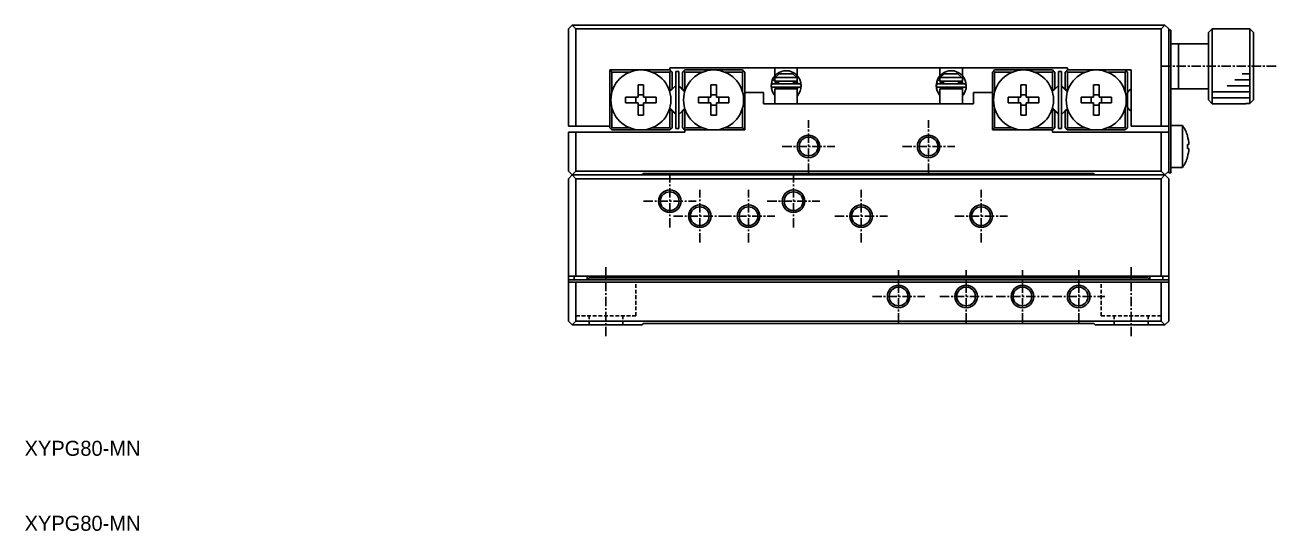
# Model space of a CAD drawing. Extents: x 10 to 337, y 10 to 237.
# Drawn here: x 10.1 to 176.8, y 10 to 77.4 of the extents above; entities that cross this region are included whole.
import ezdxf

# ---------------------------------------------------------------- set-up
doc = ezdxf.new("R2010")
doc.units = 0
doc.linetypes.add('CENTER', pattern=[2, 1.25, -0.25, 0.25, -0.25])
doc.linetypes.add('DASHED', pattern=[0.75, 0.5, -0.25])
doc.layers.get('0').update_dxf_attribs({"linetype": 'CONTINUOUS'})
doc.layers.add('CENTER', color=1, linetype='CENTER')
doc.styles.get("Standard").update_dxf_attribs({"font": 'FGP教科書体NT-M'})

msp = doc.modelspace()

# ---------------------------------------------------------------- linework, layer by layer
at = {"color": 7, "linetype": 'CONTINUOUS'}
for p, q in [((82.99, 77.45), (82.49, 76.95)), ((82.49, 63.95), (82.49, 76.95)), ((83.49, 76.95), (82.99, 77.45)), ((82.99, 77.45), (161.99, 77.45)), ((83.49, 76.95), (83.49, 63.95)), ((161.49, 76.95), (83.49, 76.95)), ((161.99, 77.45), (161.49, 76.95)), ((161.49, 63.95), (161.49, 76.95)), ((162.49, 76.95), (161.99, 77.45)), ((162.49, 76.95), (162.49, 63.95)), ((162.49, 76.75), (162.79, 76.75)), ((162.79, 76.75), (162.79, 74.75)), ((168.29, 76.95), (167.79, 76.45)), ((168.29, 76.95), (168.29, 66.95)), ((172.79, 76.95), (168.29, 76.95)), ((172.79, 76.95), (172.79, 76.93)), ((172.79, 76.93), (173.29, 76.93)), ((173.29, 66.97), (173.29, 76.93)), ((173.29, 76.93), (173.79, 76.43)), ((167.79, 67.45), (167.79, 76.45)), ((173.79, 76.43), (173.79, 67.47)), ((163.79, 74.95), (162.79, 74.95)), ((162.79, 62.5), (162.79, 74.75)), ((163.79, 74.95), (163.79, 68.95)), ((163.79, 68.95), (163.79, 74.95)), ((167.79, 74.95), (163.79, 74.95)), ((95.99, 71.75), (148.99, 71.75)), ((95.99, 71.45), (95.99, 71.75)), ((109.99, 71.75), (109.99, 70.66)), ((112.99, 70.7), (112.99, 71.75)), ((131.99, 71.75), (131.99, 70.66)), ((134.99, 70.7), (134.99, 71.75)), ((148.99, 71.75), (148.99, 71.45)), ((87.99, 71.45), (95.99, 71.45)), ((87.99, 63.95), (87.99, 71.45)), ((88.14, 71.3), (87.99, 71.15)), ((88.14, 71.3), (88.29, 71.45)), ((88.29, 71.15), (88.14, 71.3)), ((90.62, 71.15), (88.29, 71.15)), ((88.29, 71.15), (88.29, 68.53)), ((95.99, 71.15), (93.66, 71.15)), ((95.99, 71.45), (96.14, 71.3)), ((96.14, 71.3), (95.99, 71.15)), ((95.99, 68.66), (95.99, 71.15)), ((96.29, 71.15), (96.14, 71.3)), ((96.29, 71.15), (96.29, 68.96)), ((96.79, 63.65), (96.79, 71.25)), ((97.19, 71.25), (96.79, 71.25)), ((97.19, 63.65), (97.19, 71.25)), ((97.84, 71.3), (97.69, 71.15)), ((97.69, 68.96), (97.69, 71.15)), ((97.84, 71.3), (97.99, 71.45)), ((97.99, 71.15), (97.84, 71.3)), ((97.99, 71.45), (101.84, 71.45)), ((97.99, 71.15), (97.99, 68.66)), ((100.32, 71.15), (97.99, 71.15)), ((101.84, 71.45), (105.69, 71.45)), ((105.69, 71.15), (103.36, 71.15)), ((105.69, 71.45), (105.84, 71.3)), ((105.84, 71.3), (105.69, 71.15)), ((105.69, 68.53), (105.69, 71.15)), ((105.99, 71.15), (105.84, 71.3)), ((105.99, 71.15), (105.99, 68.45)), ((109.64, 70.09), (109.5, 69.39)), ((109.63, 70.04), (109.62, 70)), ((109.64, 70.07), (109.63, 70.04)), ((109.66, 70.13), (109.64, 70.09)), ((109.65, 70.11), (109.64, 70.07)), ((109.66, 70.14), (109.65, 70.11)), ((109.68, 70.18), (109.66, 70.15)), ((109.66, 70.15), (109.91, 70.07)), ((109.66, 70.15), (109.66, 70.14)), ((109.66, 70.14), (109.66, 70.13)), ((109.66, 70.14), (109.66, 70.14)), ((109.66, 70.14), (109.66, 70.14)), ((109.67, 70.14), (109.66, 70.14)), ((109.68, 70.14), (109.67, 70.14)), ((109.67, 70.14), (109.67, 70.14)), ((109.69, 70.14), (109.68, 70.14)), ((109.7, 70.13), (109.69, 70.14)), ((109.71, 70.13), (109.7, 70.13)), ((109.72, 70.13), (109.71, 70.13)), ((109.73, 70.12), (109.72, 70.13)), ((109.75, 70.12), (109.73, 70.12)), ((109.76, 70.11), (109.75, 70.12)), ((109.78, 70.11), (109.76, 70.11)), ((109.79, 70.1), (109.78, 70.11)), ((109.81, 70.1), (109.79, 70.1)), ((109.82, 70.09), (109.81, 70.1)), ((109.84, 70.08), (109.82, 70.09)), ((109.86, 70.08), (109.84, 70.08)), ((109.88, 70.07), (109.86, 70.08)), ((109.89, 70.06), (109.88, 70.07)), ((109.91, 70.06), (109.89, 70.06)), ((109.91, 70.07), (109.99, 70.03)), ((109.93, 70.05), (109.91, 70.06)), ((109.94, 70.04), (109.93, 70.05)), ((109.96, 70.03), (109.94, 70.04)), ((109.97, 70.03), (109.96, 70.03)), ((109.99, 70.02), (109.97, 70.03)), ((110.04, 70.45), (109.99, 70.45)), ((109.99, 70.45), (109.99, 69.95)), ((110.04, 70.45), (110.57, 70.95)), ((112.93, 70.45), (110.04, 70.45)), ((110.57, 70.95), (112.4, 70.95)), ((112.4, 70.95), (112.93, 70.45)), ((112.99, 70.45), (112.93, 70.45)), ((112.99, 69.95), (112.99, 70.45)), ((113.35, 70.14), (113.33, 70.17)), ((113.34, 70.14), (113.34, 70.15)), ((113.37, 70.08), (113.35, 70.14)), ((131.64, 70.09), (131.5, 69.39)), ((131.63, 70.04), (131.62, 70)), ((131.64, 70.07), (131.63, 70.04)), ((131.66, 70.13), (131.64, 70.09)), ((131.65, 70.11), (131.64, 70.07)), ((131.66, 70.14), (131.65, 70.11)), ((131.68, 70.18), (131.66, 70.14)), ((131.66, 70.15), (131.91, 70.07)), ((131.66, 70.14), (131.66, 70.13)), ((131.66, 70.14), (131.66, 70.14)), ((131.66, 70.14), (131.66, 70.14)), ((131.67, 70.14), (131.66, 70.14)), ((131.68, 70.14), (131.67, 70.14)), ((131.67, 70.14), (131.67, 70.14)), ((131.69, 70.14), (131.68, 70.14)), ((131.7, 70.13), (131.69, 70.14)), ((131.71, 70.13), (131.7, 70.13)), ((131.72, 70.13), (131.71, 70.13)), ((131.73, 70.12), (131.72, 70.13)), ((131.75, 70.12), (131.73, 70.12)), ((131.76, 70.11), (131.75, 70.12)), ((131.78, 70.11), (131.76, 70.11)), ((131.79, 70.1), (131.78, 70.11)), ((131.81, 70.1), (131.79, 70.1)), ((131.82, 70.09), (131.81, 70.1)), ((131.84, 70.08), (131.82, 70.09)), ((131.86, 70.08), (131.84, 70.08)), ((131.88, 70.07), (131.86, 70.08)), ((131.89, 70.06), (131.88, 70.07)), ((131.91, 70.06), (131.89, 70.06)), ((131.91, 70.07), (131.99, 70.03)), ((131.93, 70.05), (131.91, 70.06)), ((131.94, 70.04), (131.93, 70.05)), ((131.96, 70.03), (131.94, 70.04)), ((131.97, 70.03), (131.96, 70.03)), ((131.99, 70.02), (131.97, 70.03)), ((132.04, 70.45), (131.99, 70.45)), ((131.99, 70.45), (131.99, 69.95)), ((132.04, 70.45), (132.57, 70.95)), ((134.93, 70.45), (132.04, 70.45)), ((132.57, 70.95), (134.4, 70.95)), ((134.4, 70.95), (134.93, 70.45)), ((134.99, 70.45), (134.93, 70.45)), ((134.99, 69.95), (134.99, 70.45)), ((135.35, 70.14), (135.33, 70.17)), ((135.34, 70.14), (135.34, 70.15)), ((135.37, 70.08), (135.35, 70.14)), ((139.14, 71.3), (138.99, 71.15)), ((138.99, 68.45), (138.99, 71.15)), ((139.14, 71.3), (139.29, 71.45)), ((139.29, 71.15), (139.14, 71.3)), ((139.29, 71.45), (143.14, 71.45)), ((139.29, 71.15), (139.29, 68.53)), ((141.62, 71.15), (139.29, 71.15)), ((143.14, 71.45), (146.99, 71.45)), ((146.99, 71.15), (144.66, 71.15)), ((146.99, 71.45), (147.14, 71.3)), ((147.14, 71.3), (146.99, 71.15)), ((146.99, 68.66), (146.99, 71.15)), ((147.29, 71.15), (147.14, 71.3)), ((147.29, 71.15), (147.29, 68.96)), ((148.19, 71.25), (147.79, 71.25)), ((147.79, 63.65), (147.79, 71.25)), ((148.19, 63.65), (148.19, 71.25)), ((148.84, 71.3), (148.69, 71.15)), ((148.69, 68.96), (148.69, 71.15)), ((148.84, 71.3), (148.99, 71.45)), ((148.99, 71.15), (148.84, 71.3)), ((148.99, 71.45), (157.49, 71.45)), ((148.99, 71.15), (148.99, 68.66)), ((151.32, 71.15), (148.99, 71.15)), ((156.69, 71.15), (154.36, 71.15)), ((156.69, 71.45), (156.84, 71.3)), ((156.84, 71.3), (156.69, 71.15)), ((156.69, 68.53), (156.69, 71.15)), ((156.99, 71.15), (156.84, 71.3)), ((156.99, 71.15), (156.99, 63.75)), ((157.49, 71.45), (157.49, 63.95)), ((92.5, 69.49), (91.78, 69.49)), ((91.78, 69.49), (91.78, 67.81)), ((92.5, 67.81), (92.5, 69.49)), ((95.96, 68.63), (95.99, 68.66)), ((96.79, 69.37), (95.98, 68.56)), ((95.99, 68.66), (96.29, 68.96)), ((97.99, 68.56), (97.19, 69.37)), ((97.19, 69.3), (97.98, 68.51)), ((97.69, 68.96), (97.99, 68.66)), ((97.99, 68.66), (98.01, 68.63)), ((102.2, 69.49), (101.48, 69.49)), ((101.48, 69.49), (101.48, 67.81)), ((102.2, 67.81), (102.2, 69.49)), ((105.99, 68.45), (105.99, 63.45)), ((108.49, 68.45), (105.99, 68.45)), ((108.49, 66.95), (108.49, 68.45)), ((109.61, 69.93), (109.6, 69.9)), ((109.6, 69.9), (109.6, 69.86)), ((109.6, 69.86), (109.6, 69.82)), ((109.6, 69.82), (109.61, 69.79)), ((109.62, 70), (109.61, 69.97)), ((109.61, 69.97), (109.61, 69.93)), ((109.61, 69.79), (109.61, 69.75)), ((109.61, 69.75), (109.62, 69.72)), ((109.62, 69.72), (109.63, 69.68)), ((109.63, 69.68), (109.63, 69.65)), ((109.63, 69.65), (109.65, 69.61)), ((109.65, 69.61), (109.66, 69.58)), ((109.66, 69.58), (109.66, 69.58)), ((113.28, 69.59), (109.73, 69.59)), ((109.73, 69.14), (113.28, 69.14)), ((109.99, 69.95), (112.99, 69.95)), ((112.99, 68.95), (109.99, 68.95)), ((109.99, 68.95), (109.99, 66.95)), ((110.05, 69.88), (110.06, 69.89)), ((110.05, 69.86), (110.05, 69.88)), ((110.05, 69.85), (110.05, 69.86)), ((110.05, 69.83), (110.05, 69.85)), ((110.06, 69.82), (110.05, 69.83)), ((110.06, 69.93), (110.07, 69.94)), ((110.06, 69.92), (110.06, 69.93)), ((110.06, 69.9), (110.06, 69.92)), ((110.06, 69.89), (110.06, 69.9)), ((110.06, 69.81), (110.06, 69.82)), ((110.06, 69.79), (110.06, 69.81)), ((110.06, 69.78), (110.06, 69.79)), ((110.07, 69.77), (110.06, 69.78)), ((110.07, 69.94), (110.07, 69.95)), ((110.07, 69.76), (110.07, 69.77)), ((110.08, 69.74), (110.07, 69.76)), ((110.08, 69.75), (110.49, 69.75)), ((110.08, 69.73), (110.08, 69.74)), ((110.09, 69.72), (110.08, 69.73)), ((110.1, 69.71), (110.09, 69.72)), ((110.11, 69.7), (110.1, 69.71)), ((110.11, 69.69), (110.11, 69.7)), ((110.12, 69.68), (110.11, 69.69)), ((110.13, 69.67), (110.12, 69.68)), ((110.14, 69.66), (110.13, 69.67)), ((110.15, 69.65), (110.14, 69.66)), ((110.16, 69.64), (110.15, 69.65)), ((110.18, 69.63), (110.16, 69.64)), ((110.19, 69.62), (110.18, 69.63)), ((110.2, 69.62), (110.19, 69.62)), ((110.21, 69.61), (110.2, 69.62)), ((110.22, 69.61), (110.21, 69.61)), ((110.24, 69.6), (110.22, 69.61)), ((110.25, 69.6), (110.24, 69.6)), ((110.26, 69.59), (110.25, 69.6)), ((110.28, 69.59), (110.26, 69.59)), ((110.29, 69.59), (110.28, 69.59)), ((110.3, 69.59), (110.29, 69.59)), ((110.32, 69.59), (110.3, 69.59)), ((110.33, 69.59), (110.32, 69.59)), ((110.49, 69.95), (110.49, 69.59)), ((110.49, 69.75), (110.49, 69.59)), ((110.49, 69.14), (110.49, 68.95)), ((110.49, 69.14), (110.49, 68.95)), ((112.49, 69.59), (112.49, 69.95)), ((112.49, 69.75), (112.93, 69.75)), ((112.49, 69.59), (112.49, 69.75)), ((112.49, 68.95), (112.49, 69.14)), ((112.49, 68.95), (112.49, 69.14)), ((112.7, 69.59), (112.68, 69.59)), ((112.68, 69.59), (112.68, 69.59)), ((112.71, 69.59), (112.7, 69.59)), ((112.72, 69.59), (112.71, 69.59)), ((112.74, 69.59), (112.72, 69.59)), ((112.75, 69.6), (112.74, 69.59)), ((112.76, 69.6), (112.75, 69.6)), ((112.78, 69.6), (112.76, 69.6)), ((112.79, 69.61), (112.78, 69.6)), ((112.8, 69.61), (112.79, 69.61)), ((112.81, 69.62), (112.8, 69.61)), ((112.82, 69.63), (112.81, 69.62)), ((112.84, 69.64), (112.82, 69.63)), ((112.85, 69.64), (112.84, 69.64)), ((112.86, 69.65), (112.85, 69.64)), ((112.87, 69.66), (112.86, 69.65)), ((112.88, 69.67), (112.87, 69.66)), ((112.89, 69.68), (112.88, 69.67)), ((112.9, 69.7), (112.89, 69.69)), ((112.89, 69.69), (112.89, 69.68)), ((112.91, 69.71), (112.9, 69.7)), ((112.92, 69.73), (112.91, 69.71)), ((112.93, 69.75), (112.92, 69.74)), ((112.92, 69.74), (112.92, 69.73)), ((112.94, 69.77), (112.93, 69.76)), ((112.93, 69.76), (112.93, 69.75)), ((112.94, 69.95), (113.04, 69.59)), ((112.94, 69.95), (112.94, 69.95)), ((112.94, 69.95), (112.94, 69.94)), ((112.94, 69.94), (112.94, 69.92)), ((112.94, 69.92), (112.95, 69.91)), ((112.95, 69.8), (112.94, 69.79)), ((112.94, 69.79), (112.94, 69.77)), ((112.95, 69.91), (112.95, 69.9)), ((112.95, 69.9), (112.95, 69.88)), ((112.95, 69.88), (112.95, 69.87)), ((112.95, 69.87), (112.95, 69.86)), ((112.95, 69.86), (112.95, 69.84)), ((112.95, 69.84), (112.95, 69.83)), ((112.95, 69.83), (112.95, 69.81)), ((112.95, 69.81), (112.95, 69.8)), ((113.04, 69.14), (112.99, 68.91)), ((112.99, 66.95), (112.99, 68.95)), ((131.61, 69.93), (131.6, 69.9)), ((131.6, 69.9), (131.6, 69.86)), ((131.6, 69.86), (131.6, 69.82)), ((131.6, 69.82), (131.61, 69.79)), ((131.62, 70), (131.61, 69.97)), ((131.61, 69.97), (131.61, 69.93)), ((131.61, 69.79), (131.61, 69.75)), ((131.61, 69.75), (131.62, 69.72)), ((131.62, 69.72), (131.63, 69.68)), ((131.63, 69.68), (131.63, 69.65)), ((131.63, 69.65), (131.65, 69.61)), ((131.65, 69.61), (131.66, 69.58)), ((131.66, 69.58), (131.66, 69.58)), ((135.28, 69.59), (131.73, 69.59)), ((131.73, 69.14), (135.28, 69.14)), ((131.99, 69.95), (134.99, 69.95)), ((134.99, 68.95), (131.99, 68.95)), ((131.99, 68.95), (131.99, 66.95)), ((132.05, 69.88), (132.06, 69.89)), ((132.05, 69.86), (132.05, 69.88)), ((132.05, 69.85), (132.05, 69.86)), ((132.05, 69.83), (132.05, 69.85)), ((132.06, 69.82), (132.05, 69.83)), ((132.06, 69.93), (132.07, 69.94)), ((132.06, 69.92), (132.06, 69.93)), ((132.06, 69.9), (132.06, 69.92)), ((132.06, 69.89), (132.06, 69.9)), ((132.06, 69.81), (132.06, 69.82)), ((132.06, 69.79), (132.06, 69.81)), ((132.06, 69.78), (132.06, 69.79)), ((132.07, 69.77), (132.06, 69.78)), ((132.07, 69.94), (132.07, 69.95)), ((132.07, 69.76), (132.07, 69.77)), ((132.08, 69.74), (132.07, 69.76)), ((132.08, 69.75), (132.49, 69.75)), ((132.08, 69.73), (132.08, 69.74)), ((132.09, 69.72), (132.08, 69.73)), ((132.1, 69.71), (132.09, 69.72)), ((132.11, 69.7), (132.1, 69.71)), ((132.11, 69.69), (132.11, 69.7)), ((132.12, 69.68), (132.11, 69.69)), ((132.13, 69.67), (132.12, 69.68)), ((132.14, 69.66), (132.13, 69.67)), ((132.15, 69.65), (132.14, 69.66)), ((132.16, 69.64), (132.15, 69.65)), ((132.18, 69.63), (132.16, 69.64)), ((132.19, 69.62), (132.18, 69.63)), ((132.2, 69.62), (132.19, 69.62)), ((132.21, 69.61), (132.2, 69.62)), ((132.22, 69.61), (132.21, 69.61)), ((132.24, 69.6), (132.22, 69.61)), ((132.25, 69.6), (132.24, 69.6)), ((132.26, 69.59), (132.25, 69.6)), ((132.28, 69.59), (132.26, 69.59)), ((132.29, 69.59), (132.28, 69.59)), ((132.3, 69.59), (132.29, 69.59)), ((132.32, 69.59), (132.3, 69.59)), ((132.33, 69.59), (132.32, 69.59)), ((132.49, 69.95), (132.49, 69.59)), ((132.49, 69.75), (132.49, 69.59)), ((132.49, 69.14), (132.49, 68.95)), ((132.49, 69.14), (132.49, 68.95)), ((134.49, 69.59), (134.49, 69.95)), ((134.49, 69.75), (134.93, 69.75)), ((134.49, 69.59), (134.49, 69.75)), ((134.49, 68.95), (134.49, 69.14)), ((134.49, 68.95), (134.49, 69.14)), ((134.7, 69.59), (134.68, 69.59)), ((134.68, 69.59), (134.68, 69.59)), ((134.71, 69.59), (134.7, 69.59)), ((134.72, 69.59), (134.71, 69.59)), ((134.74, 69.59), (134.72, 69.59)), ((134.75, 69.6), (134.74, 69.59)), ((134.76, 69.6), (134.75, 69.6)), ((134.78, 69.6), (134.76, 69.6)), ((134.79, 69.61), (134.78, 69.6)), ((134.8, 69.61), (134.79, 69.61)), ((134.81, 69.62), (134.8, 69.61)), ((134.82, 69.63), (134.81, 69.62)), ((134.84, 69.64), (134.82, 69.63)), ((134.85, 69.64), (134.84, 69.64)), ((134.86, 69.65), (134.85, 69.64)), ((134.87, 69.66), (134.86, 69.65)), ((134.88, 69.67), (134.87, 69.66)), ((134.89, 69.68), (134.88, 69.67)), ((134.9, 69.7), (134.89, 69.69)), ((134.89, 69.69), (134.89, 69.68)), ((134.91, 69.71), (134.9, 69.7)), ((134.92, 69.73), (134.91, 69.71)), ((134.93, 69.75), (134.92, 69.74)), ((134.92, 69.74), (134.92, 69.73)), ((134.94, 69.77), (134.93, 69.76)), ((134.93, 69.76), (134.93, 69.75)), ((134.94, 69.95), (135.04, 69.59)), ((134.94, 69.95), (134.94, 69.95)), ((134.94, 69.95), (134.94, 69.94)), ((134.94, 69.94), (134.94, 69.92)), ((134.94, 69.92), (134.95, 69.91)), ((134.95, 69.8), (134.94, 69.79)), ((134.94, 69.79), (134.94, 69.77)), ((134.95, 69.91), (134.95, 69.9)), ((134.95, 69.9), (134.95, 69.88)), ((134.95, 69.88), (134.95, 69.87)), ((134.95, 69.87), (134.95, 69.86)), ((134.95, 69.86), (134.95, 69.84)), ((134.95, 69.84), (134.95, 69.83)), ((134.95, 69.83), (134.95, 69.81)), ((134.95, 69.81), (134.95, 69.8)), ((135.04, 69.14), (134.99, 68.91)), ((134.99, 66.95), (134.99, 68.95)), ((136.49, 68.45), (136.49, 66.95)), ((138.99, 68.45), (136.49, 68.45)), ((138.99, 63.45), (138.99, 68.45)), ((142.78, 69.49), (143.5, 69.49)), ((142.78, 67.81), (142.78, 69.49)), ((143.5, 69.49), (143.5, 67.81)), ((146.96, 68.63), (146.99, 68.66)), ((147.79, 69.37), (146.98, 68.56)), ((146.99, 68.66), (147.29, 68.96)), ((148.99, 68.56), (148.19, 69.37)), ((148.19, 69.3), (148.98, 68.51)), ((148.69, 68.96), (148.99, 68.66)), ((148.99, 68.66), (149.01, 68.63)), ((152.48, 69.49), (153.2, 69.49)), ((152.48, 67.81), (152.48, 69.49)), ((153.2, 69.49), (153.2, 67.81)), ((157.24, 68.7), (156.99, 68.45)), ((157.49, 68.95), (157.24, 68.7)), ((162.79, 68.95), (163.79, 68.95)), ((163.79, 68.95), (167.79, 68.95)), ((91.78, 67.81), (90.1, 67.81)), ((90.1, 67.81), (90.1, 67.09)), ((90.1, 67.09), (91.78, 67.09)), ((90.1, 67.09), (91.45, 67.09)), ((91.45, 67.81), (91.45, 67.09)), ((91.45, 67.09), (91.78, 67.09)), ((92.5, 68.14), (91.78, 68.14)), ((91.78, 67.09), (91.78, 65.41)), ((91.78, 66.76), (92.5, 66.76)), ((94.17, 67.81), (92.5, 67.81)), ((92.5, 65.41), (92.5, 67.09)), ((92.5, 67.09), (94.17, 67.09)), ((92.5, 67.09), (92.82, 67.09)), ((92.82, 67.09), (92.82, 67.81)), ((94.17, 67.09), (92.82, 67.09)), ((94.17, 67.09), (94.17, 67.81)), ((101.48, 67.81), (99.8, 67.81)), ((99.8, 67.81), (99.8, 67.09)), ((99.8, 67.81), (101.15, 67.81)), ((99.8, 67.09), (101.48, 67.09)), ((101.48, 67.81), (101.15, 67.81)), ((101.15, 67.81), (101.15, 67.09)), ((102.2, 68.14), (101.48, 68.14)), ((101.48, 67.09), (101.48, 65.41)), ((101.48, 66.76), (102.2, 66.76)), ((103.87, 67.81), (102.2, 67.81)), ((102.52, 67.81), (102.2, 67.81)), ((102.2, 65.41), (102.2, 67.09)), ((102.2, 67.09), (103.87, 67.09)), ((103.87, 67.81), (102.52, 67.81)), ((102.52, 67.09), (102.52, 67.81)), ((103.87, 67.09), (103.87, 67.81)), ((110.41, 66.95), (108.49, 66.95)), ((112.56, 66.95), (110.41, 66.95)), ((132.41, 66.95), (112.56, 66.95)), ((134.56, 66.95), (132.41, 66.95)), ((136.49, 66.95), (134.56, 66.95)), ((141.1, 67.09), (141.1, 67.81)), ((141.1, 67.81), (142.78, 67.81)), ((141.1, 67.81), (142.45, 67.81)), ((142.78, 67.09), (141.1, 67.09)), ((142.45, 67.81), (142.78, 67.81)), ((142.45, 67.09), (142.45, 67.81)), ((142.78, 68.14), (143.5, 68.14)), ((142.78, 65.41), (142.78, 67.09)), ((143.5, 66.76), (142.78, 66.76)), ((143.5, 67.81), (145.17, 67.81)), ((143.5, 67.81), (143.82, 67.81)), ((143.5, 67.09), (143.5, 65.41)), ((145.17, 67.09), (143.5, 67.09)), ((145.17, 67.81), (143.82, 67.81)), ((143.82, 67.81), (143.82, 67.09)), ((145.17, 67.81), (145.17, 67.09)), ((150.8, 67.81), (152.48, 67.81)), ((150.8, 67.09), (150.8, 67.81)), ((152.48, 67.09), (150.8, 67.09)), ((150.8, 67.09), (152.15, 67.09)), ((152.15, 67.09), (152.15, 67.81)), ((152.48, 67.09), (152.15, 67.09)), ((152.48, 68.14), (153.2, 68.14)), ((152.48, 65.41), (152.48, 67.09)), ((153.2, 66.76), (152.48, 66.76)), ((153.2, 67.81), (154.87, 67.81)), ((153.2, 67.09), (153.2, 65.41)), ((154.87, 67.09), (153.2, 67.09)), ((153.52, 67.09), (153.2, 67.09)), ((153.52, 67.81), (153.52, 67.09)), ((154.87, 67.09), (153.52, 67.09)), ((154.87, 67.81), (154.87, 67.09)), ((167.79, 67.45), (168.29, 66.95)), ((168.29, 66.95), (172.79, 66.95)), ((172.79, 66.97), (172.79, 66.95)), ((173.29, 66.97), (172.79, 66.97)), ((173.79, 67.47), (173.29, 66.97)), ((88.29, 66.36), (88.29, 63.75)), ((91.78, 65.41), (92.5, 65.41)), ((95.99, 66.24), (95.96, 66.27)), ((95.98, 66.34), (96.79, 65.53)), ((96.79, 65.6), (95.99, 66.39)), ((95.99, 63.75), (95.99, 66.24)), ((96.29, 65.94), (95.99, 66.24)), ((96.29, 65.94), (96.29, 63.75)), ((97.19, 65.53), (97.99, 66.34)), ((97.99, 66.24), (97.69, 65.94)), ((97.69, 63.75), (97.69, 65.94)), ((98.01, 66.27), (97.99, 66.24)), ((97.99, 66.24), (97.99, 63.75)), ((101.48, 65.41), (102.2, 65.41)), ((105.69, 63.75), (105.69, 66.36)), ((139.29, 66.36), (139.29, 63.75)), ((143.5, 65.41), (142.78, 65.41)), ((146.99, 66.24), (146.96, 66.27)), ((146.98, 66.34), (147.79, 65.53)), ((147.79, 65.6), (146.99, 66.39)), ((146.99, 63.75), (146.99, 66.24)), ((147.29, 65.94), (146.99, 66.24)), ((147.29, 65.94), (147.29, 63.75)), ((148.19, 65.53), (148.99, 66.34)), ((148.99, 66.24), (148.69, 65.94)), ((148.69, 63.75), (148.69, 65.94)), ((149.01, 66.27), (148.99, 66.24)), ((148.99, 66.24), (148.99, 63.75)), ((153.2, 65.41), (152.48, 65.41)), ((156.69, 63.75), (156.69, 66.36)), ((156.99, 66.45), (157.24, 66.2)), ((157.24, 66.2), (157.49, 65.95)), ((83.49, 63.95), (82.49, 63.95)), ((83.49, 63.95), (87.99, 63.95)), ((87.99, 63.75), (87.99, 63.95)), ((87.99, 63.75), (88.14, 63.6)), ((88.14, 63.6), (88.29, 63.75)), ((88.29, 63.45), (88.14, 63.6)), ((88.29, 63.75), (90.62, 63.75)), ((92.14, 63.45), (88.29, 63.45)), ((95.99, 63.45), (92.14, 63.45)), ((93.66, 63.75), (95.99, 63.75)), ((95.99, 63.75), (96.14, 63.6)), ((96.14, 63.6), (95.99, 63.45)), ((96.14, 63.6), (96.29, 63.75)), ((96.79, 63.65), (97.19, 63.65)), ((97.69, 63.75), (97.84, 63.6)), ((97.84, 63.6), (97.99, 63.75)), ((97.99, 63.45), (97.84, 63.6)), ((97.99, 63.75), (100.32, 63.75)), ((97.99, 63.45), (97.99, 63.15)), ((105.99, 63.45), (97.99, 63.45)), ((103.36, 63.75), (105.69, 63.75)), ((105.69, 63.75), (105.84, 63.6)), ((105.84, 63.6), (105.69, 63.45)), ((105.84, 63.6), (105.99, 63.75)), ((138.99, 63.75), (139.14, 63.6)), ((146.99, 63.45), (138.99, 63.45)), ((139.14, 63.6), (139.29, 63.75)), ((139.29, 63.45), (139.14, 63.6)), ((139.29, 63.75), (141.62, 63.75)), ((144.66, 63.75), (146.99, 63.75)), ((146.99, 63.75), (147.14, 63.6)), ((147.14, 63.6), (146.99, 63.45)), ((146.99, 63.15), (146.99, 63.45)), ((147.14, 63.6), (147.29, 63.75)), ((147.79, 63.65), (148.19, 63.65)), ((148.69, 63.75), (148.84, 63.6)), ((148.84, 63.6), (148.99, 63.75)), ((148.99, 63.45), (148.84, 63.6)), ((148.99, 63.75), (151.32, 63.75)), ((152.84, 63.45), (148.99, 63.45)), ((156.69, 63.45), (152.84, 63.45)), ((154.36, 63.75), (156.69, 63.75)), ((156.69, 63.75), (156.84, 63.6)), ((156.84, 63.6), (156.69, 63.45)), ((156.84, 63.6), (156.99, 63.75)), ((157.49, 63.95), (161.49, 63.95)), ((162.49, 63.95), (161.49, 63.95)), ((162.49, 63.15), (162.49, 63.95)), ((164.33, 64.05), (162.79, 64.05)), ((164.33, 64.05), (164.33, 58.45)), ((82.49, 57.95), (82.49, 63.15)), ((82.49, 63.15), (83.49, 63.15)), ((83.49, 63.15), (83.49, 57.95)), ((97.99, 63.15), (83.49, 63.15)), ((161.49, 63.15), (146.99, 63.15)), ((161.49, 57.95), (161.49, 63.15)), ((161.49, 63.15), (162.49, 63.15)), ((162.49, 63.15), (162.49, 57.95)), ((162.79, 60), (162.79, 62.5)), ((164.98, 62.65), (164.99, 62.65)), ((164.98, 61.51), (165.17, 61.51)), ((164.98, 60.99), (164.98, 61.51)), ((165.17, 60.99), (164.98, 60.99)), ((162.79, 59.75), (162.79, 60)), ((162.79, 59.75), (162.79, 57.75)), ((162.79, 58.45), (164.33, 58.45)), ((164.99, 59.85), (164.98, 59.85)), ((82.99, 57.45), (82.49, 57.95)), ((82.99, 57.45), (82.49, 56.95)), ((82.49, 43.95), (82.49, 56.95)), ((83.49, 57.95), (82.99, 57.45)), ((92.29, 57.45), (82.99, 57.45)), ((83.49, 56.95), (82.99, 57.45)), ((82.99, 57.45), (92.29, 57.45)), ((83.49, 57.95), (161.49, 57.95)), ((83.49, 56.95), (83.49, 43.95)), ((161.49, 56.95), (83.49, 56.95)), ((92.29, 57.45), (92.49, 57.65)), ((92.29, 57.45), (152.69, 57.45)), ((92.49, 57.65), (152.49, 57.65)), ((152.49, 57.65), (152.69, 57.45)), ((161.99, 57.45), (152.69, 57.45)), ((152.69, 57.45), (161.99, 57.45)), ((161.99, 57.45), (161.49, 57.95)), ((161.99, 57.45), (161.49, 56.95)), ((161.49, 43.95), (161.49, 56.95)), ((162.49, 57.95), (161.99, 57.45)), ((162.49, 56.95), (161.99, 57.45)), ((162.49, 57.75), (162.49, 57.95)), ((162.79, 57.75), (162.49, 57.75)), ((162.49, 56.95), (162.49, 43.95)), ((82.49, 43.45), (82.49, 43.95)), ((83.49, 43.95), (82.49, 43.95)), ((83.26, 43.45), (82.49, 43.45)), ((82.49, 43.15), (82.49, 43.45)), ((83.26, 43.45), (83.26, 43.95)), ((83.26, 43.45), (83.26, 43.95)), ((84.99, 43.45), (83.26, 43.45)), ((83.26, 43.45), (84.99, 43.45)), ((83.49, 43.95), (161.49, 43.95)), ((84.99, 43.75), (84.99, 43.95)), ((84.99, 43.45), (84.99, 43.75)), ((84.99, 43.75), (85.14, 43.6)), ((84.99, 43.45), (84.99, 43.75)), ((85.29, 43.45), (84.99, 43.45)), ((85.14, 43.6), (85.29, 43.75)), ((85.14, 43.6), (85.29, 43.45)), ((85.29, 43.95), (85.29, 43.75)), ((85.29, 43.75), (159.69, 43.75)), ((159.69, 43.45), (85.29, 43.45)), ((159.69, 43.75), (159.69, 43.95)), ((159.69, 43.75), (159.84, 43.6)), ((159.69, 43.45), (159.84, 43.6)), ((159.99, 43.45), (159.69, 43.45)), ((159.84, 43.6), (159.99, 43.75)), ((159.99, 43.95), (159.99, 43.75)), ((159.99, 43.45), (159.99, 43.75)), ((159.99, 43.45), (159.99, 43.75)), ((161.71, 43.45), (159.99, 43.45)), ((159.99, 43.45), (161.71, 43.45)), ((162.49, 43.95), (161.49, 43.95)), ((161.71, 43.45), (161.71, 43.95)), ((161.71, 43.45), (161.71, 43.95)), ((162.49, 43.45), (161.71, 43.45)), ((162.49, 43.95), (162.49, 43.45)), ((162.49, 43.45), (162.49, 43.15)), ((82.49, 37.95), (82.49, 43.15)), ((82.49, 43.15), (83.49, 43.15)), ((83.49, 43.15), (83.49, 37.95)), ((161.49, 43.15), (83.49, 43.15)), ((83.49, 37.95), (83.49, 43.15)), ((161.49, 37.95), (161.49, 43.15)), ((161.49, 43.15), (162.49, 43.15)), ((161.49, 37.95), (161.49, 43.15)), ((162.49, 43.15), (162.49, 37.95)), ((82.99, 37.45), (82.49, 37.95)), ((83.49, 37.95), (82.99, 37.45)), ((92.29, 37.45), (82.99, 37.45)), ((83.49, 37.95), (161.49, 37.95)), ((92.29, 37.45), (92.49, 37.65)), ((92.49, 37.65), (152.49, 37.65)), ((152.49, 37.65), (152.69, 37.45)), ((161.99, 37.45), (152.69, 37.45)), ((161.99, 37.45), (161.49, 37.95)), ((162.49, 37.95), (161.99, 37.45))]:
    msp.add_line(p, q, dxfattribs=at)
at = {"color": 3, "linetype": 'CONTINUOUS'}
for p, q in [((171.29, 70.15), (173.29, 70.15)), ((172.29, 70.95), (173.29, 70.95)), ((168.29, 68.55), (173.29, 68.55)), ((170.29, 69.35), (173.29, 69.35)), ((168.29, 67.75), (173.29, 67.75))]:
    msp.add_line(p, q, dxfattribs=at)
at = {"color": 3, "linetype": 'DASHED'}
for p, q in [((91.49, 38.65), (91.49, 43.15)), ((153.49, 38.65), (153.49, 43.15)), ((91.49, 38.65), (83.49, 38.65)), ((85.24, 37.45), (85.24, 38.65)), ((89.74, 37.45), (89.74, 38.65)), ((161.49, 38.65), (153.49, 38.65)), ((155.24, 37.45), (155.24, 38.65)), ((159.74, 37.45), (159.74, 38.65))]:
    msp.add_line(p, q, dxfattribs=at)
at = {"color": 3, "linetype": 'CONTINUOUS'}
for centre in [(114.49, 61.25), (130.49, 61.25), (95.99, 53.95), (112.49, 53.95), (99.99, 51.95), (106.49, 51.95), (121.49, 51.95), (137.49, 51.95), (126.49, 41.25), (135.49, 41.25), (142.99, 41.25), (150.49, 41.25)]:
    msp.add_circle(centre, 1.5, dxfattribs=at)
at = {"color": 7, "linetype": 'CONTINUOUS'}
for centre in [(114.49, 61.25), (130.49, 61.25), (95.99, 53.95), (112.49, 53.95), (99.99, 51.95), (106.49, 51.95), (121.49, 51.95), (137.49, 51.95), (126.49, 41.25), (135.49, 41.25), (142.99, 41.25), (150.49, 41.25)]:
    msp.add_circle(centre, 1.25, dxfattribs=at)
for centre, radius, start, end in [((92.14, 67.45), 4, 90, 270), ((92.14, 67.45), 4, 270, 90), ((101.84, 67.45), 4, 90, 270), ((101.84, 67.45), 4, 270, 90), ((111.5, 69.36), 2, 0.7418, 157.1357), ((133.5, 69.36), 2, 0.7418, 157.1357), ((143.14, 67.45), 4, 90, 270), ((143.14, 67.45), 4, 270, 90), ((152.84, 67.45), 4, 90, 270), ((152.84, 67.45), 4, 270, 90), ((109.73, 69.36), 0.225, 90, 270), ((111.51, 69.36), 2, 180.6629, 220.5932), ((111.51, 69.36), 2, 317.8675, 359.3512), ((113.28, 69.36), 0.225, 270, 90), ((131.73, 69.36), 0.225, 90, 270), ((133.51, 69.36), 2, 180.6629, 220.5932), ((133.51, 69.36), 2, 317.8675, 359.3512), ((135.28, 69.36), 0.225, 270, 90), ((160.19, 61.25), 5, 16.2858, 34.0558), ((160.19, 61.25), 4.99, 2.9848, 16.2726), ((160.19, 61.25), 4.99, 343.7274, 357.0152), ((160.19, 61.25), 5, 325.9442, 343.7142)]:
    msp.add_arc(centre, radius, start, end, dxfattribs=at)
at = {"layer": 'CENTER', "color": 1, "linetype": 'CENTER'}
for p, q in [((176.79, 71.95), (161.29, 71.95)), ((114.49, 57.75), (114.49, 64.75)), ((130.49, 57.75), (130.49, 64.75)), ((110.99, 61.25), (117.99, 61.25)), ((126.99, 61.25), (133.99, 61.25)), ((95.99, 50.45), (95.99, 57.45)), ((112.49, 50.45), (112.49, 57.45)), ((99.99, 48.45), (99.99, 55.45)), ((106.49, 48.45), (106.49, 55.45)), ((121.49, 48.45), (121.49, 55.45)), ((137.49, 48.45), (137.49, 55.45)), ((92.49, 53.95), (99.49, 53.95)), ((108.99, 53.95), (115.99, 53.95)), ((96.49, 51.95), (103.49, 51.95)), ((102.99, 51.95), (109.99, 51.95)), ((117.99, 51.95), (124.99, 51.95)), ((133.99, 51.95), (140.99, 51.95)), ((87.49, 35.95), (87.49, 45.15)), ((157.49, 35.95), (157.49, 45.15)), ((126.49, 37.75), (126.49, 44.75)), ((135.49, 37.75), (135.49, 44.75)), ((142.99, 37.75), (142.99, 44.75)), ((150.49, 37.75), (150.49, 44.75)), ((122.99, 41.25), (129.99, 41.25)), ((131.99, 41.25), (138.99, 41.25)), ((139.49, 41.25), (146.49, 41.25)), ((146.99, 41.25), (153.99, 41.25))]:
    msp.add_line(p, q, dxfattribs=at)

# ---------------------------------------------------------------- texts
at = {"color": 7, "linetype": 'CONTINUOUS'}
for p in [(10, 20), (10, 10)]:
    msp.add_text('XYPG80-MN', height=2, dxfattribs=at).set_placement(p)

doc.saveas('drawing.dxf')
